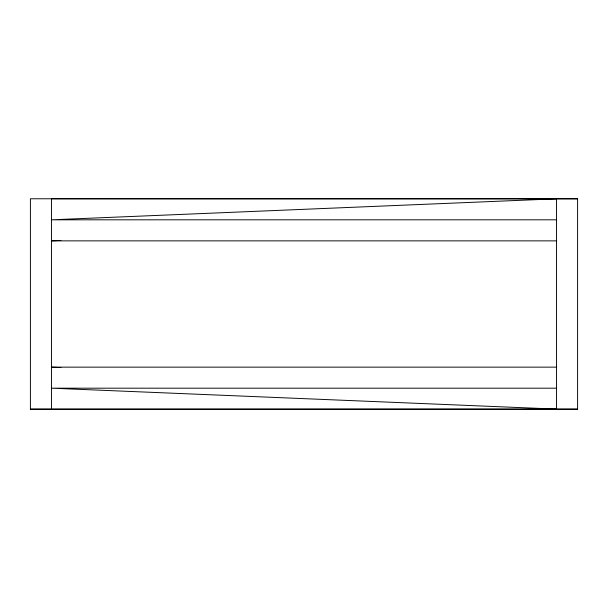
<?xml version="1.0" encoding="UTF-8"?>
<svg xmlns="http://www.w3.org/2000/svg" width="608" height="608" viewBox="0 0 608 608"><rect width="100%" height="100%" fill="white"/><g stroke="black" fill="none" stroke-linecap="round" stroke-linejoin="round"><path stroke-width="0.91" d="M60.922 240.472L51.444 240.867L556.556 240.867M577.6 198.808L51.444 198.77L51.444 409.123M556.556 219.815L51.444 219.815L556.556 198.808L556.556 409.108L51.444 388.185L556.556 388.185M556.556 367.141L51.444 367.141L60.922 367.536M30.4 409.123L577.6 409.108M577.6 198.77L30.4 198.77L30.4 409.23L577.6 409.23L577.6 198.77"/></g></svg>
